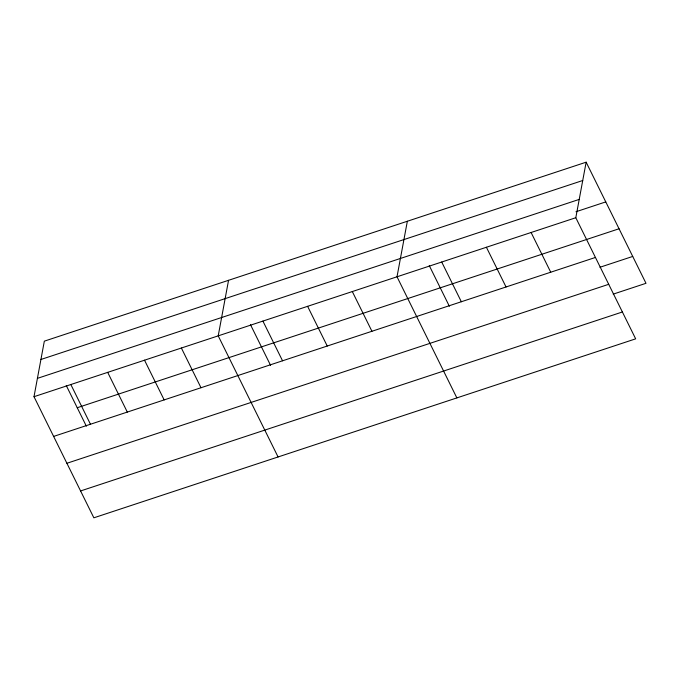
<?xml version="1.0" encoding="UTF-8"?>
<svg xmlns="http://www.w3.org/2000/svg" width="680" height="680" viewBox="0 0 680 680"><rect width="100%" height="100%" fill="white"/><g stroke="black" fill="none" stroke-linecap="round" stroke-linejoin="round"><path stroke-width="1.02" d="M586.143 162.189L575.807 217.727L635.664 338.844L93.857 517.812L34 396.703L44.336 341.156L586.143 162.189L646 283.297L613.224 294.125M228.548 280.304L218.212 335.852L278.069 456.969M407.346 221.246L397.01 276.786L456.866 397.902M40.927 359.482L582.726 180.514M37.408 378.369L579.215 199.401M575.968 211.752L605.769 201.9M34 396.703L575.807 217.727M77.24 407.736L619.046 228.769M53.627 436.415L595.433 257.448M599.947 267.265L632.723 256.436M66.903 463.275L608.711 284.308M80.58 490.952L622.387 311.984M531.106 232.492L550.732 272.212M486.404 247.256L506.039 286.977M441.711 262.021L461.337 301.741M429.267 265.6L449.369 306.272M352.308 291.55L371.943 331.271M307.615 306.323L327.241 346.035M262.913 321.087L282.54 360.8M250.47 324.657L270.572 365.339M181.373 348.015L200.999 387.736M144.525 360.188L164.16 399.908M107.686 372.359L127.313 412.08M70.839 384.531L90.474 424.252M66.258 385.509L86.36 426.181"/></g></svg>
